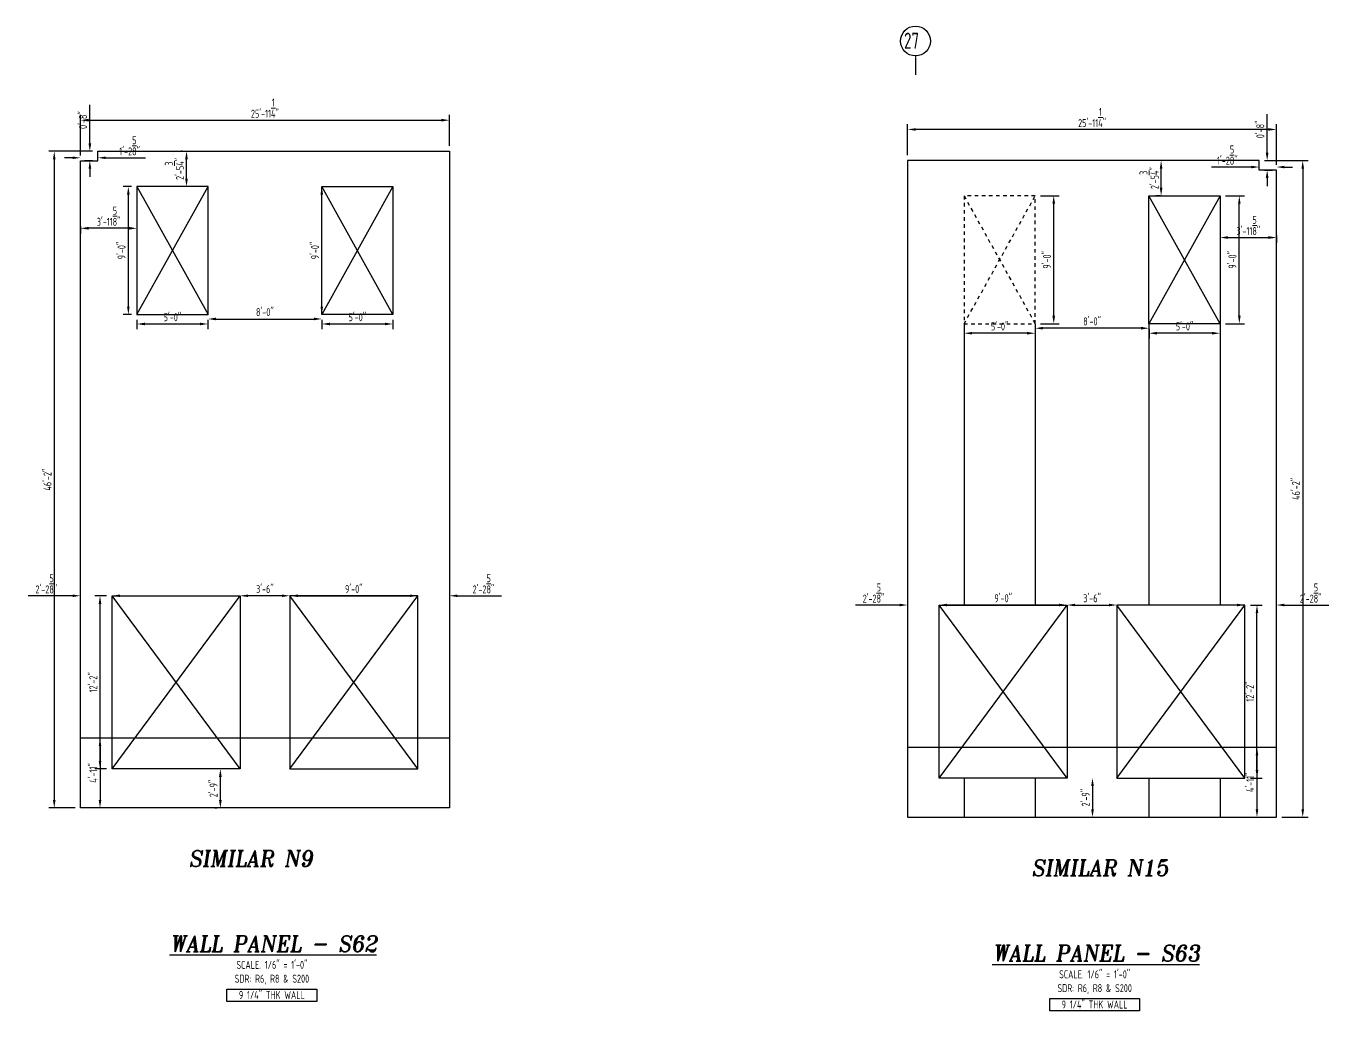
# Model space of a CAD drawing. Header units: inches. Extents: x -3675 to 38568, y -2433 to 4174.
# Drawn here: x 24411 to 25512, y 1148 to 1979 of the extents above; entities that cross this region are included whole.
import ezdxf
from ezdxf.enums import TextEntityAlignment as Align

# ---------------------------------------------------------------- set-up
doc = ezdxf.new("R2010")
doc.units = ezdxf.units.IN
doc.header["$MEASUREMENT"] = 0
doc.linetypes.add('HIDDEN', pattern=[6, 3, -3])
doc.linetypes.add('PHANTOM', pattern=[2.5, 1.25, -0.25, 0.25, -0.25, 0.25, -0.25])
doc.layers.get('0').update_dxf_attribs({"linetype": 'CONTINUOUS'})
doc.layers.get('Defpoints').update_dxf_attribs({"linetype": 'CONTINUOUS'})
for name, color, linetype in [('0-25', 7, 'CONTINUOUS'), ('0-35', 3, 'CONTINUOUS'), ('0-35TEXT', 3, 'CONTINUOUS'), ('0-50', 10, 'CONTINUOUS'), ('GRID', 8, 'PHANTOM'), ('Hatch', 253, 'CONTINUOUS'), ('hidden', 7, 'HIDDEN')]:
    doc.layers.add(name, color=color, linetype=linetype)
doc.layers.add('COVER', color=6, linetype='CONTINUOUS', lineweight=0, plot=False)
doc.styles.add('AR', font='ARCHQUIK.shx', dxfattribs={"width": 0.8})
doc.styles.add('ROMANT', font='romant')
doc.dimstyles.new('CADS_DIM_48', dxfattribs={"dimscale": 48, "dimtxt": 0.09375, "dimasz": 0.09375, "dimexe": 0.0625, "dimexo": 0.0625, "dimgap": 0.09375, "dimtad": 0, "dimtih": 1, "dimtoh": 1, "dimzin": 1, "dimdsep": 46, "dimlunit": 4, "dimtxsty": 'AR', "dimblk": 'CLOSED', "dimcen": 0.1875, "dimadec": 0, "dimazin": 0, "dimtfac": 1, "dimtofl": 0, "dimtmove": 0, "dimatfit": 1, "dimldrblk": 'DOTBLANK', "dimfxl": 1, "dimtzin": 0, "dimarcsym": 0})

# ---------------------------------------------------------------- blocks, each defined once
blk = doc.blocks.new('*D156')
at = {"layer": 'COVER', "color": 0, "lineweight": -2, "transparency": 16777216}
for p, q in [((24456.7, 1869.4), (24456.7, 1871.9)), ((24471.3, 1869.4), (24471.3, 1871.9)), ((24450, 1867.4), (24443.2, 1867.4)), ((24478.1, 1867.4), (24511.5, 1867.4))]:
    blk.add_line(p, q, dxfattribs=at)
at = {"layer": 'COVER', "color": 0, "transparency": 16777216}
for points in [[(24450, 1868.5), (24450, 1866.3), (24456.7, 1867.4)], [(24478.1, 1868.5), (24478.1, 1866.3), (24471.3, 1867.4)]]:
    blk.add_solid(points, dxfattribs=at)
at = {"layer": 'Defpoints', "color": 0, "transparency": 16777216}
for p in [(24456.7, 1864.9), (24471.3, 1867.4), (24471.3, 1864.9)]:
    blk.add_point(p, dxfattribs=at)
at = {"layer": 'COVER', "color": 0, "transparency": 16777216, "insert": (24498.2, 1877.5), "char_height": 6.75, "attachment_point": 5, "style": 'AR'}
blk.add_mtext('1\'-2{\\H1.000000x;\\S5/8;}"', dxfattribs=at)
blk = doc.blocks.new('_DotBlank')
at = {"layer": '0-35', "color": 0, "lineweight": -2}
blk.add_line((-0.5, 0), (-1, 0), dxfattribs=at)
blk.add_circle((0, 0), 0.5, dxfattribs=at)
blk = doc.blocks.new('*D157')
at = {"layer": 'COVER', "color": 0, "lineweight": -2, "transparency": 16777216}
for p, q in [((24464.6, 1879.6), (24464.6, 1912.1)), ((24466.8, 1872.9), (24460.1, 1872.9)), ((24466.8, 1864.9), (24460.1, 1864.9)), ((24464.6, 1858.1), (24464.6, 1851.4))]:
    blk.add_line(p, q, dxfattribs=at)
at = {"layer": 'COVER', "color": 0, "transparency": 16777216}
for points in [[(24463.5, 1879.6), (24465.8, 1879.6), (24464.6, 1872.9)], [(24463.5, 1858.1), (24465.8, 1858.1), (24464.6, 1864.9)]]:
    blk.add_solid(points, dxfattribs=at)
at = {"layer": 'Defpoints', "color": 0, "transparency": 16777216}
for p in [(24464.6, 1872.9), (24471.3, 1872.9), (24471.3, 1864.9)]:
    blk.add_point(p, dxfattribs=at)
at = {"layer": 'COVER', "color": 0, "transparency": 16777216, "insert": (24458.9, 1899.2), "char_height": 6.75, "attachment_point": 5, "rotation": 90, "style": 'AR'}
blk.add_mtext('0\'-8"', dxfattribs=at)
blk = doc.blocks.new('*D158')
at = {"layer": 'COVER', "color": 0, "lineweight": -2, "transparency": 16777216}
for p, q in [((24456.7, 1869.4), (24456.7, 1903.6)), ((24463.5, 1899.1), (24761.2, 1899.1)), ((24768, 1877.4), (24768, 1903.6))]:
    blk.add_line(p, q, dxfattribs=at)
at = {"layer": 'COVER', "color": 0, "transparency": 16777216}
for points in [[(24463.5, 1900.3), (24463.5, 1898), (24456.7, 1899.1)], [(24761.2, 1900.3), (24761.2, 1898), (24768, 1899.1)]]:
    blk.add_solid(points, dxfattribs=at)
at = {"layer": 'Defpoints', "color": 0, "transparency": 16777216}
for p in [(24768, 1899.1), (24768, 1872.9), (24456.7, 1864.9)]:
    blk.add_point(p, dxfattribs=at)
at = {"layer": 'COVER', "color": 0, "transparency": 16777216, "insert": (24612.3, 1909.3), "char_height": 6.75, "attachment_point": 5, "style": 'AR'}
blk.add_mtext('25\'-11{\\H1.000000x;\\S1/4;}"', dxfattribs=at)
blk = doc.blocks.new('*D159')
at = {"layer": 'COVER', "color": 0, "lineweight": -2, "transparency": 16777216}
for p, q in [((24466.8, 1872.9), (24430.1, 1872.9)), ((24434.6, 1866.1), (24434.6, 1325.6)), ((24452.2, 1318.9), (24430.1, 1318.9))]:
    blk.add_line(p, q, dxfattribs=at)
at = {"layer": 'COVER', "color": 0, "transparency": 16777216}
for points in [[(24433.5, 1866.1), (24435.7, 1866.1), (24434.6, 1872.9)], [(24433.5, 1325.6), (24435.7, 1325.6), (24434.6, 1318.9)]]:
    blk.add_solid(points, dxfattribs=at)
at = {"layer": 'Defpoints', "color": 0, "transparency": 16777216}
for p in [(24471.3, 1872.9), (24434.6, 1318.9), (24456.7, 1318.9)]:
    blk.add_point(p, dxfattribs=at)
at = {"layer": 'COVER', "color": 0, "transparency": 16777216, "insert": (24428.9, 1595.9), "char_height": 6.75, "attachment_point": 5, "rotation": 90, "style": 'AR'}
blk.add_mtext('46\'-2"', dxfattribs=at)
blk = doc.blocks.new('*D160')
at = {"layer": 'COVER', "color": 0, "lineweight": -2, "transparency": 16777216}
for p, q in [((24456.7, 1809.6), (24456.7, 1803.4)), ((24497.6, 1807.9), (24463.5, 1807.9)), ((24504.3, 1809.6), (24504.3, 1803.4))]:
    blk.add_line(p, q, dxfattribs=at)
at = {"layer": 'COVER', "color": 0, "transparency": 16777216}
for points in [[(24463.5, 1809.1), (24463.5, 1806.8), (24456.7, 1807.9)], [(24497.6, 1809.1), (24497.6, 1806.8), (24504.3, 1807.9)]]:
    blk.add_solid(points, dxfattribs=at)
at = {"layer": 'Defpoints', "color": 0, "transparency": 16777216}
for p in [(24456.7, 1814.1), (24456.7, 1807.9), (24504.3, 1814.1)]:
    blk.add_point(p, dxfattribs=at)
at = {"layer": 'COVER', "color": 0, "transparency": 16777216, "insert": (24480.5, 1818.1), "char_height": 6.75, "attachment_point": 5, "style": 'AR'}
blk.add_mtext('3\'-11{\\H1.000000x;\\S5/8;}"', dxfattribs=at)
blk = doc.blocks.new('*D161')
at = {"layer": 'COVER', "color": 0, "lineweight": -2, "transparency": 16777216}
blk.add_line((24626.6, 1497.9), (24598.1, 1497.9), dxfattribs=at)
at = {"layer": 'COVER', "color": 0, "transparency": 16777216}
for points in [[(24598.1, 1499), (24598.1, 1496.8), (24591.3, 1497.9)], [(24626.6, 1499), (24626.6, 1496.8), (24633.3, 1497.9)]]:
    blk.add_solid(points, dxfattribs=at)
at = {"layer": 'Defpoints', "color": 0, "transparency": 16777216}
for p in [(24591.3, 1497.9), (24591.3, 1497.9), (24633.3, 1497.9)]:
    blk.add_point(p, dxfattribs=at)
at = {"layer": 'COVER', "color": 0, "transparency": 16777216, "insert": (24612.3, 1503.6), "char_height": 6.75, "attachment_point": 5, "style": 'AR'}
blk.add_mtext('3\'-6"', dxfattribs=at)
blk = doc.blocks.new('*D162')
at = {"layer": 'COVER', "color": 0, "lineweight": -2, "transparency": 16777216}
blk.add_line((24640.1, 1497.9), (24734.6, 1497.9), dxfattribs=at)
at = {"layer": 'COVER', "color": 0, "transparency": 16777216}
for points in [[(24640.1, 1499), (24640.1, 1496.8), (24633.3, 1497.9)], [(24734.6, 1499), (24734.6, 1496.8), (24741.3, 1497.9)]]:
    blk.add_solid(points, dxfattribs=at)
at = {"layer": 'Defpoints', "color": 0, "transparency": 16777216}
for p in [(24633.3, 1497.9), (24741.3, 1497.9), (24741.3, 1497.9)]:
    blk.add_point(p, dxfattribs=at)
at = {"layer": 'COVER', "color": 0, "transparency": 16777216, "insert": (24687.3, 1503.6), "char_height": 6.75, "attachment_point": 5, "style": 'AR'}
blk.add_mtext('9\'-0"', dxfattribs=at)
blk = doc.blocks.new('*D163')
at = {"layer": 'COVER', "color": 0, "lineweight": -2, "transparency": 16777216}
for p, q in [((24734.6, 1497.9), (24727.8, 1497.9)), ((24774.7, 1497.9), (24812, 1497.9))]:
    blk.add_line(p, q, dxfattribs=at)
at = {"layer": 'COVER', "color": 0, "transparency": 16777216}
for points in [[(24734.6, 1499), (24734.6, 1496.8), (24741.3, 1497.9)], [(24774.7, 1499), (24774.7, 1496.8), (24768, 1497.9)]]:
    blk.add_solid(points, dxfattribs=at)
at = {"layer": 'Defpoints', "color": 0, "transparency": 16777216}
for p in [(24741.3, 1497.9), (24768, 1497.9), (24768, 1497.9)]:
    blk.add_point(p, dxfattribs=at)
at = {"layer": 'COVER', "color": 0, "transparency": 16777216, "insert": (24796.7, 1508), "char_height": 6.75, "attachment_point": 5, "style": 'AR'}
blk.add_mtext('2\'-2{\\H1.000000x;\\S5/8;}"', dxfattribs=at)
blk = doc.blocks.new('*D164')
at = {"layer": 'COVER', "color": 0, "lineweight": -2, "transparency": 16777216}
for p, q in [((24450, 1497.9), (24412.6, 1497.9)), ((24490.1, 1497.9), (24496.8, 1497.9))]:
    blk.add_line(p, q, dxfattribs=at)
at = {"layer": 'COVER', "color": 0, "transparency": 16777216}
for points in [[(24450, 1499), (24450, 1496.8), (24456.7, 1497.9)], [(24490.1, 1499), (24490.1, 1496.8), (24483.3, 1497.9)]]:
    blk.add_solid(points, dxfattribs=at)
at = {"layer": 'Defpoints', "color": 0, "transparency": 16777216}
for p in [(24456.7, 1497.9), (24456.7, 1497.9), (24483.3, 1497.9)]:
    blk.add_point(p, dxfattribs=at)
at = {"layer": 'COVER', "color": 0, "transparency": 16777216, "insert": (24427.9, 1508), "char_height": 6.75, "attachment_point": 5, "style": 'AR'}
blk.add_mtext('2\'-2{\\H1.000000x;\\S5/8;}"', dxfattribs=at)
blk = doc.blocks.new('*D165')
at = {"layer": 'COVER', "color": 0, "lineweight": -2, "transparency": 16777216}
for p, q in [((24478.8, 1497.9), (24468.7, 1497.9)), ((24473.2, 1358.6), (24473.2, 1491.1)), ((24478.8, 1351.9), (24468.7, 1351.9))]:
    blk.add_line(p, q, dxfattribs=at)
at = {"layer": 'COVER', "color": 0, "transparency": 16777216}
for points in [[(24472.1, 1491.1), (24474.3, 1491.1), (24473.2, 1497.9)], [(24472.1, 1358.6), (24474.3, 1358.6), (24473.2, 1351.9)]]:
    blk.add_solid(points, dxfattribs=at)
at = {"layer": 'Defpoints', "color": 0, "transparency": 16777216}
for p in [(24473.2, 1497.9), (24483.3, 1497.9), (24483.3, 1351.9)]:
    blk.add_point(p, dxfattribs=at)
at = {"layer": 'COVER', "color": 0, "transparency": 16777216, "insert": (24467.5, 1424.9), "char_height": 6.75, "attachment_point": 5, "rotation": 90, "style": 'AR'}
blk.add_mtext('12\'-2"', dxfattribs=at)
blk = doc.blocks.new('*D166')
at = {"layer": 'COVER', "color": 0, "lineweight": -2, "transparency": 16777216}
for p, q in [((24469.3, 1377.9), (24468.7, 1377.9)), ((24473.2, 1371.1), (24473.2, 1325.6)), ((24469.3, 1318.9), (24468.7, 1318.9))]:
    blk.add_line(p, q, dxfattribs=at)
at = {"layer": 'COVER', "color": 0, "transparency": 16777216}
for points in [[(24472.1, 1371.1), (24474.3, 1371.1), (24473.2, 1377.9)], [(24472.1, 1325.6), (24474.3, 1325.6), (24473.2, 1318.9)]]:
    blk.add_solid(points, dxfattribs=at)
at = {"layer": 'Defpoints', "color": 0, "transparency": 16777216}
for p in [(24473.8, 1377.9), (24473.2, 1318.9), (24473.8, 1318.9)]:
    blk.add_point(p, dxfattribs=at)
at = {"layer": 'COVER', "color": 0, "transparency": 16777216, "insert": (24467.5, 1348.4), "char_height": 6.75, "attachment_point": 5, "rotation": 90, "style": 'AR'}
blk.add_mtext('4\'-11"', dxfattribs=at)
blk = doc.blocks.new('*D167')
at = {"layer": 'COVER', "color": 0, "lineweight": -2, "transparency": 16777216}
for p, q in [((24499.8, 1843.1), (24492.6, 1843.1)), ((24497.1, 1741.9), (24497.1, 1836.4)), ((24499.8, 1735.2), (24492.6, 1735.2))]:
    blk.add_line(p, q, dxfattribs=at)
at = {"layer": 'COVER', "color": 0, "transparency": 16777216}
for points in [[(24496, 1836.4), (24498.2, 1836.4), (24497.1, 1843.1)], [(24496, 1741.9), (24498.2, 1741.9), (24497.1, 1735.2)]]:
    blk.add_solid(points, dxfattribs=at)
at = {"layer": 'Defpoints', "color": 0, "transparency": 16777216}
for p in [(24497.1, 1843.1), (24504.3, 1843.1), (24504.3, 1735.2)]:
    blk.add_point(p, dxfattribs=at)
at = {"layer": 'COVER', "color": 0, "transparency": 16777216, "insert": (24491.4, 1789.2), "char_height": 6.75, "attachment_point": 5, "rotation": 90, "style": 'AR'}
blk.add_mtext('9\'-0"', dxfattribs=at)
blk = doc.blocks.new('*D168')
at = {"layer": 'COVER', "color": 0, "lineweight": -2, "transparency": 16777216}
for p, q in [((24504.3, 1730.7), (24504.3, 1722.7)), ((24564.3, 1730.7), (24564.3, 1722.7)), ((24511.1, 1727.2), (24557.6, 1727.2))]:
    blk.add_line(p, q, dxfattribs=at)
at = {"layer": 'COVER', "color": 0, "transparency": 16777216}
for points in [[(24511.1, 1728.3), (24511.1, 1726.1), (24504.3, 1727.2)], [(24557.6, 1728.3), (24557.6, 1726.1), (24564.3, 1727.2)]]:
    blk.add_solid(points, dxfattribs=at)
at = {"layer": 'Defpoints', "color": 0, "transparency": 16777216}
for p in [(24504.3, 1735.2), (24564.3, 1735.2), (24564.3, 1727.2)]:
    blk.add_point(p, dxfattribs=at)
at = {"layer": 'COVER', "color": 0, "transparency": 16777216, "insert": (24534.3, 1732.9), "char_height": 6.75, "attachment_point": 5, "style": 'AR'}
blk.add_mtext('5\'-0"', dxfattribs=at)
blk = doc.blocks.new('*D169')
at = {"layer": 'COVER', "color": 0, "lineweight": -2, "transparency": 16777216}
for p, q in [((24564.3, 1730.7), (24564.3, 1726.9)), ((24571.1, 1731.4), (24653.6, 1731.4)), ((24660.3, 1730.7), (24660.3, 1726.9))]:
    blk.add_line(p, q, dxfattribs=at)
at = {"layer": 'COVER', "color": 0, "transparency": 16777216}
for points in [[(24571.1, 1732.6), (24571.1, 1730.3), (24564.3, 1731.4)], [(24653.6, 1732.6), (24653.6, 1730.3), (24660.3, 1731.4)]]:
    blk.add_solid(points, dxfattribs=at)
at = {"layer": 'Defpoints', "color": 0, "transparency": 16777216}
for p in [(24564.3, 1735.2), (24660.3, 1735.2), (24660.3, 1731.4)]:
    blk.add_point(p, dxfattribs=at)
at = {"layer": 'COVER', "color": 0, "transparency": 16777216, "insert": (24612.3, 1737.2), "char_height": 6.75, "attachment_point": 5, "style": 'AR'}
blk.add_mtext('8\'-0"', dxfattribs=at)
blk = doc.blocks.new('*D170')
at = {"layer": 'COVER', "color": 0, "lineweight": -2, "transparency": 16777216}
blk.add_line((24660.3, 1741.9), (24660.3, 1836.4), dxfattribs=at)
at = {"layer": 'COVER', "color": 0, "transparency": 16777216}
for points in [[(24659.2, 1836.4), (24661.4, 1836.4), (24660.3, 1843.1)], [(24659.2, 1741.9), (24661.4, 1741.9), (24660.3, 1735.2)]]:
    blk.add_solid(points, dxfattribs=at)
at = {"layer": 'Defpoints', "color": 0, "transparency": 16777216}
for p in [(24660.3, 1843.1), (24660.3, 1843.1), (24660.3, 1735.2)]:
    blk.add_point(p, dxfattribs=at)
at = {"layer": 'COVER', "color": 0, "transparency": 16777216, "insert": (24654.6, 1789.2), "char_height": 6.75, "attachment_point": 5, "rotation": 90, "style": 'AR'}
blk.add_mtext('9\'-0"', dxfattribs=at)
blk = doc.blocks.new('*D171')
at = {"layer": 'COVER', "color": 0, "lineweight": -2, "transparency": 16777216}
for p, q in [((24660.3, 1730.7), (24660.3, 1722.7)), ((24720.3, 1730.7), (24720.3, 1722.7)), ((24667.1, 1727.2), (24713.6, 1727.2))]:
    blk.add_line(p, q, dxfattribs=at)
at = {"layer": 'COVER', "color": 0, "transparency": 16777216}
for points in [[(24667.1, 1728.3), (24667.1, 1726.1), (24660.3, 1727.2)], [(24713.6, 1728.3), (24713.6, 1726.1), (24720.3, 1727.2)]]:
    blk.add_solid(points, dxfattribs=at)
at = {"layer": 'Defpoints', "color": 0, "transparency": 16777216}
for p in [(24660.3, 1735.2), (24720.3, 1735.2), (24720.3, 1727.2)]:
    blk.add_point(p, dxfattribs=at)
at = {"layer": 'COVER', "color": 0, "transparency": 16777216, "insert": (24690.3, 1732.9), "char_height": 6.75, "attachment_point": 5, "style": 'AR'}
blk.add_mtext('5\'-0"', dxfattribs=at)
blk = doc.blocks.new('*D172')
at = {"layer": 'COVER', "color": 0, "lineweight": -2, "transparency": 16777216}
for p, q in [((24571.7, 1351.8), (24570.2, 1351.8)), ((24574.7, 1345.1), (24574.7, 1325.6)), ((24571.7, 1318.8), (24570.2, 1318.8))]:
    blk.add_line(p, q, dxfattribs=at)
at = {"layer": 'COVER', "color": 0, "transparency": 16777216}
for points in [[(24573.6, 1345.1), (24575.9, 1345.1), (24574.7, 1351.8)], [(24573.6, 1325.6), (24575.9, 1325.6), (24574.7, 1318.8)]]:
    blk.add_solid(points, dxfattribs=at)
at = {"layer": 'Defpoints', "color": 0, "transparency": 16777216}
for p in [(24576.2, 1351.8), (24574.7, 1318.8), (24576.2, 1318.8)]:
    blk.add_point(p, dxfattribs=at)
at = {"layer": 'COVER', "color": 0, "transparency": 16777216, "insert": (24569, 1335.3), "char_height": 6.75, "attachment_point": 5, "rotation": 90, "style": 'AR'}
blk.add_mtext('2\'-9"', dxfattribs=at)
blk = doc.blocks.new('*D173')
at = {"layer": 'COVER', "color": 0, "lineweight": -2, "transparency": 16777216}
for p, q in [((24542.5, 1872.9), (24541.7, 1872.9)), ((24546.2, 1849.9), (24546.2, 1866.1)), ((24542.5, 1843.1), (24541.7, 1843.1))]:
    blk.add_line(p, q, dxfattribs=at)
at = {"layer": 'COVER', "color": 0, "transparency": 16777216}
for points in [[(24545, 1866.1), (24547.3, 1866.1), (24546.2, 1872.9)], [(24545, 1849.9), (24547.3, 1849.9), (24546.2, 1843.1)]]:
    blk.add_solid(points, dxfattribs=at)
at = {"layer": 'Defpoints', "color": 0, "transparency": 16777216}
for p in [(24546.2, 1872.9), (24547, 1872.9), (24547, 1843.1)]:
    blk.add_point(p, dxfattribs=at)
at = {"layer": 'COVER', "color": 0, "transparency": 16777216, "insert": (24536, 1858), "char_height": 6.75, "attachment_point": 5, "rotation": 90, "style": 'AR'}
blk.add_mtext('2\'-5{\\H1.000000x;\\S3/4;}"', dxfattribs=at)
blk = doc.blocks.new('*D174')
at = {"layer": 'COVER', "color": 0, "lineweight": -2, "transparency": 16777216}
for p, q in [((25451.2, 1861.6), (25451.2, 1864.1)), ((25465.8, 1861.6), (25465.8, 1864.1)), ((25444.4, 1859.6), (25411, 1859.6)), ((25472.5, 1859.6), (25479.3, 1859.6))]:
    blk.add_line(p, q, dxfattribs=at)
at = {"layer": 'COVER', "color": 0, "transparency": 16777216}
for points in [[(25444.4, 1860.7), (25444.4, 1858.5), (25451.2, 1859.6)], [(25472.5, 1860.7), (25472.5, 1858.5), (25465.8, 1859.6)]]:
    blk.add_solid(points, dxfattribs=at)
at = {"layer": 'Defpoints', "color": 0, "transparency": 16777216}
for p in [(25451.2, 1859.6), (25451.2, 1857.1), (25465.8, 1857.1)]:
    blk.add_point(p, dxfattribs=at)
at = {"layer": 'COVER', "color": 0, "transparency": 16777216, "insert": (25424.3, 1869.7), "char_height": 6.75, "attachment_point": 5, "style": 'AR'}
blk.add_mtext('1\'-2{\\H1.000000x;\\S5/8;}"', dxfattribs=at)
blk = doc.blocks.new('*D175')
at = {"layer": 'COVER', "color": 0, "lineweight": -2, "transparency": 16777216}
for p, q in [((25457.9, 1871.8), (25457.9, 1904.3)), ((25455.7, 1865.1), (25462.4, 1865.1)), ((25455.7, 1857.1), (25462.4, 1857.1)), ((25457.9, 1850.3), (25457.9, 1843.6))]:
    blk.add_line(p, q, dxfattribs=at)
at = {"layer": 'COVER', "color": 0, "transparency": 16777216}
for points in [[(25456.7, 1871.8), (25459, 1871.8), (25457.9, 1865.1)], [(25456.7, 1850.3), (25459, 1850.3), (25457.9, 1857.1)]]:
    blk.add_solid(points, dxfattribs=at)
at = {"layer": 'Defpoints', "color": 0, "transparency": 16777216}
for p in [(25451.2, 1865.1), (25457.9, 1865.1), (25451.2, 1857.1)]:
    blk.add_point(p, dxfattribs=at)
at = {"layer": 'COVER', "color": 0, "transparency": 16777216, "insert": (25452.1, 1891.4), "char_height": 6.75, "attachment_point": 5, "rotation": 90, "style": 'AR'}
blk.add_mtext('0\'-8"', dxfattribs=at)
blk = doc.blocks.new('*D176')
at = {"layer": 'COVER', "color": 0, "lineweight": -2, "transparency": 16777216}
for p, q in [((25154.5, 1869.6), (25154.5, 1895.8)), ((25465.8, 1861.6), (25465.8, 1895.8)), ((25459, 1891.3), (25161.3, 1891.3))]:
    blk.add_line(p, q, dxfattribs=at)
at = {"layer": 'COVER', "color": 0, "transparency": 16777216}
for points in [[(25161.3, 1892.4), (25161.3, 1890.2), (25154.5, 1891.3)], [(25459, 1892.4), (25459, 1890.2), (25465.8, 1891.3)]]:
    blk.add_solid(points, dxfattribs=at)
at = {"layer": 'Defpoints', "color": 0, "transparency": 16777216}
for p in [(25154.5, 1891.3), (25154.5, 1865.1), (25465.8, 1857.1)]:
    blk.add_point(p, dxfattribs=at)
at = {"layer": 'COVER', "color": 0, "transparency": 16777216, "insert": (25310.2, 1901.4), "char_height": 6.75, "attachment_point": 5, "style": 'AR'}
blk.add_mtext('25\'-11{\\H1.000000x;\\S1/4;}"', dxfattribs=at)
blk = doc.blocks.new('*D177')
at = {"layer": 'COVER', "color": 0, "lineweight": -2, "transparency": 16777216}
for p, q in [((25455.7, 1865.1), (25492.4, 1865.1)), ((25487.9, 1858.3), (25487.9, 1317.8)), ((25470.3, 1311.1), (25492.4, 1311.1))]:
    blk.add_line(p, q, dxfattribs=at)
at = {"layer": 'COVER', "color": 0, "transparency": 16777216}
for points in [[(25486.8, 1858.3), (25489, 1858.3), (25487.9, 1865.1)], [(25486.8, 1317.8), (25489, 1317.8), (25487.9, 1311.1)]]:
    blk.add_solid(points, dxfattribs=at)
at = {"layer": 'Defpoints', "color": 0, "transparency": 16777216}
for p in [(25451.2, 1865.1), (25465.8, 1311.1), (25487.9, 1311.1)]:
    blk.add_point(p, dxfattribs=at)
at = {"layer": 'COVER', "color": 0, "transparency": 16777216, "insert": (25482.2, 1588.1), "char_height": 6.75, "attachment_point": 5, "rotation": 90, "style": 'AR'}
blk.add_mtext('46\'-2"', dxfattribs=at)
blk = doc.blocks.new('*D178')
at = {"layer": 'COVER', "color": 0, "lineweight": -2, "transparency": 16777216}
for p, q in [((25418.2, 1801.8), (25418.2, 1795.6)), ((25424.9, 1800.1), (25459, 1800.1)), ((25465.8, 1801.8), (25465.8, 1795.6))]:
    blk.add_line(p, q, dxfattribs=at)
at = {"layer": 'COVER', "color": 0, "transparency": 16777216}
for points in [[(25424.9, 1801.3), (25424.9, 1799), (25418.2, 1800.1)], [(25459, 1801.3), (25459, 1799), (25465.8, 1800.1)]]:
    blk.add_solid(points, dxfattribs=at)
at = {"layer": 'Defpoints', "color": 0, "transparency": 16777216}
for p in [(25418.2, 1806.3), (25465.8, 1806.3), (25465.8, 1800.1)]:
    blk.add_point(p, dxfattribs=at)
at = {"layer": 'COVER', "color": 0, "transparency": 16777216, "insert": (25442, 1810.3), "char_height": 6.75, "attachment_point": 5, "style": 'AR'}
blk.add_mtext('3\'-11{\\H1.000000x;\\S5/8;}"', dxfattribs=at)
blk = doc.blocks.new('*D179')
at = {"layer": 'COVER', "color": 0, "lineweight": -2, "transparency": 16777216}
blk.add_line((25295.9, 1490.1), (25324.4, 1490.1), dxfattribs=at)
at = {"layer": 'COVER', "color": 0, "transparency": 16777216}
for points in [[(25295.9, 1491.2), (25295.9, 1489), (25289.2, 1490.1)], [(25324.4, 1491.2), (25324.4, 1489), (25331.2, 1490.1)]]:
    blk.add_solid(points, dxfattribs=at)
at = {"layer": 'Defpoints', "color": 0, "transparency": 16777216}
for p in [(25289.2, 1490.1), (25331.2, 1490.1), (25331.2, 1490.1)]:
    blk.add_point(p, dxfattribs=at)
at = {"layer": 'COVER', "color": 0, "transparency": 16777216, "insert": (25310.2, 1495.8), "char_height": 6.75, "attachment_point": 5, "style": 'AR'}
blk.add_mtext('3\'-6"', dxfattribs=at)
blk = doc.blocks.new('*D180')
at = {"layer": 'COVER', "color": 0, "lineweight": -2, "transparency": 16777216}
blk.add_line((25282.4, 1490.1), (25187.9, 1490.1), dxfattribs=at)
at = {"layer": 'COVER', "color": 0, "transparency": 16777216}
for points in [[(25187.9, 1491.2), (25187.9, 1489), (25181.2, 1490.1)], [(25282.4, 1491.2), (25282.4, 1489), (25289.2, 1490.1)]]:
    blk.add_solid(points, dxfattribs=at)
at = {"layer": 'Defpoints', "color": 0, "transparency": 16777216}
for p in [(25181.2, 1490.1), (25181.2, 1490.1), (25289.2, 1490.1)]:
    blk.add_point(p, dxfattribs=at)
at = {"layer": 'COVER', "color": 0, "transparency": 16777216, "insert": (25235.2, 1495.8), "char_height": 6.75, "attachment_point": 5, "style": 'AR'}
blk.add_mtext('9\'-0"', dxfattribs=at)
blk = doc.blocks.new('*D181')
at = {"layer": 'COVER', "color": 0, "lineweight": -2, "transparency": 16777216}
for p, q in [((25147.8, 1490.1), (25110.5, 1490.1)), ((25187.9, 1490.1), (25194.7, 1490.1))]:
    blk.add_line(p, q, dxfattribs=at)
at = {"layer": 'COVER', "color": 0, "transparency": 16777216}
for points in [[(25147.8, 1491.2), (25147.8, 1489), (25154.5, 1490.1)], [(25187.9, 1491.2), (25187.9, 1489), (25181.2, 1490.1)]]:
    blk.add_solid(points, dxfattribs=at)
at = {"layer": 'Defpoints', "color": 0, "transparency": 16777216}
for p in [(25154.5, 1490.1), (25154.5, 1490.1), (25181.2, 1490.1)]:
    blk.add_point(p, dxfattribs=at)
at = {"layer": 'COVER', "color": 0, "transparency": 16777216, "insert": (25125.8, 1500.2), "char_height": 6.75, "attachment_point": 5, "style": 'AR'}
blk.add_mtext('2\'-2{\\H1.000000x;\\S5/8;}"', dxfattribs=at)
blk = doc.blocks.new('*D182')
at = {"layer": 'COVER', "color": 0, "lineweight": -2, "transparency": 16777216}
for p, q in [((25432.4, 1490.1), (25425.7, 1490.1)), ((25472.5, 1490.1), (25509.9, 1490.1))]:
    blk.add_line(p, q, dxfattribs=at)
at = {"layer": 'COVER', "color": 0, "transparency": 16777216}
for points in [[(25432.4, 1491.2), (25432.4, 1489), (25439.2, 1490.1)], [(25472.5, 1491.2), (25472.5, 1489), (25465.8, 1490.1)]]:
    blk.add_solid(points, dxfattribs=at)
at = {"layer": 'Defpoints', "color": 0, "transparency": 16777216}
for p in [(25439.2, 1490.1), (25465.8, 1490.1), (25465.8, 1490.1)]:
    blk.add_point(p, dxfattribs=at)
at = {"layer": 'COVER', "color": 0, "transparency": 16777216, "insert": (25494.6, 1500.2), "char_height": 6.75, "attachment_point": 5, "style": 'AR'}
blk.add_mtext('2\'-2{\\H1.000000x;\\S5/8;}"', dxfattribs=at)
blk = doc.blocks.new('*D183')
at = {"layer": 'COVER', "color": 0, "lineweight": -2, "transparency": 16777216}
for p, q in [((25443.7, 1490.1), (25453.8, 1490.1)), ((25449.3, 1350.8), (25449.3, 1483.3)), ((25443.7, 1344.1), (25453.8, 1344.1))]:
    blk.add_line(p, q, dxfattribs=at)
at = {"layer": 'COVER', "color": 0, "transparency": 16777216}
for points in [[(25448.2, 1483.3), (25450.4, 1483.3), (25449.3, 1490.1)], [(25448.2, 1350.8), (25450.4, 1350.8), (25449.3, 1344.1)]]:
    blk.add_solid(points, dxfattribs=at)
at = {"layer": 'Defpoints', "color": 0, "transparency": 16777216}
for p in [(25439.2, 1490.1), (25449.3, 1490.1), (25439.2, 1344.1)]:
    blk.add_point(p, dxfattribs=at)
at = {"layer": 'COVER', "color": 0, "transparency": 16777216, "insert": (25443.5, 1417.1), "char_height": 6.75, "attachment_point": 5, "rotation": 90, "style": 'AR'}
blk.add_mtext('12\'-2"', dxfattribs=at)
blk = doc.blocks.new('*D184')
at = {"layer": 'COVER', "color": 0, "lineweight": -2, "transparency": 16777216}
for p, q in [((25453.2, 1370.1), (25453.8, 1370.1)), ((25449.3, 1363.3), (25449.3, 1317.8)), ((25453.2, 1311.1), (25453.8, 1311.1))]:
    blk.add_line(p, q, dxfattribs=at)
at = {"layer": 'COVER', "color": 0, "transparency": 16777216}
for points in [[(25448.2, 1363.3), (25450.4, 1363.3), (25449.3, 1370.1)], [(25448.2, 1317.8), (25450.4, 1317.8), (25449.3, 1311.1)]]:
    blk.add_solid(points, dxfattribs=at)
at = {"layer": 'Defpoints', "color": 0, "transparency": 16777216}
for p in [(25448.7, 1370.1), (25448.7, 1311.1), (25449.3, 1311.1)]:
    blk.add_point(p, dxfattribs=at)
at = {"layer": 'COVER', "color": 0, "transparency": 16777216, "insert": (25443.5, 1340.6), "char_height": 6.75, "attachment_point": 5, "rotation": 90, "style": 'AR'}
blk.add_mtext('4\'-11"', dxfattribs=at)
blk = doc.blocks.new('*D185')
at = {"layer": 'COVER', "color": 0, "lineweight": -2, "transparency": 16777216}
for p, q in [((25422.7, 1835.3), (25438.9, 1835.3)), ((25434.4, 1734.1), (25434.4, 1828.6)), ((25422.7, 1727.4), (25438.9, 1727.4))]:
    blk.add_line(p, q, dxfattribs=at)
at = {"layer": 'COVER', "color": 0, "transparency": 16777216}
for points in [[(25433.3, 1828.6), (25435.5, 1828.6), (25434.4, 1835.3)], [(25433.3, 1734.1), (25435.5, 1734.1), (25434.4, 1727.4)]]:
    blk.add_solid(points, dxfattribs=at)
at = {"layer": 'Defpoints', "color": 0, "transparency": 16777216}
for p in [(25418.2, 1835.3), (25434.4, 1835.3), (25418.2, 1727.4)]:
    blk.add_point(p, dxfattribs=at)
at = {"layer": 'COVER', "color": 0, "transparency": 16777216, "insert": (25428.6, 1781.3), "char_height": 6.75, "attachment_point": 5, "rotation": 90, "style": 'AR'}
blk.add_mtext('9\'-0"', dxfattribs=at)
blk = doc.blocks.new('*D186')
at = {"layer": 'COVER', "color": 0, "lineweight": -2, "transparency": 16777216}
for p, q in [((25358.2, 1722.9), (25358.2, 1714.9)), ((25411.4, 1719.4), (25364.9, 1719.4)), ((25418.2, 1722.9), (25418.2, 1714.9))]:
    blk.add_line(p, q, dxfattribs=at)
at = {"layer": 'COVER', "color": 0, "transparency": 16777216}
for points in [[(25364.9, 1720.5), (25364.9, 1718.3), (25358.2, 1719.4)], [(25411.4, 1720.5), (25411.4, 1718.3), (25418.2, 1719.4)]]:
    blk.add_solid(points, dxfattribs=at)
at = {"layer": 'Defpoints', "color": 0, "transparency": 16777216}
for p in [(25358.2, 1727.4), (25358.2, 1719.4), (25418.2, 1727.4)]:
    blk.add_point(p, dxfattribs=at)
at = {"layer": 'COVER', "color": 0, "transparency": 16777216, "insert": (25388.2, 1725.1), "char_height": 6.75, "attachment_point": 5, "style": 'AR'}
blk.add_mtext('5\'-0"', dxfattribs=at)
blk = doc.blocks.new('*D187')
at = {"layer": 'COVER', "color": 0, "lineweight": -2, "transparency": 16777216}
for p, q in [((25262.2, 1722.9), (25262.2, 1719.1)), ((25351.4, 1723.6), (25268.9, 1723.6)), ((25358.2, 1722.9), (25358.2, 1719.1))]:
    blk.add_line(p, q, dxfattribs=at)
at = {"layer": 'COVER', "color": 0, "transparency": 16777216}
for points in [[(25268.9, 1724.8), (25268.9, 1722.5), (25262.2, 1723.6)], [(25351.4, 1724.8), (25351.4, 1722.5), (25358.2, 1723.6)]]:
    blk.add_solid(points, dxfattribs=at)
at = {"layer": 'Defpoints', "color": 0, "transparency": 16777216}
for p in [(25262.2, 1727.4), (25262.2, 1723.6), (25358.2, 1727.4)]:
    blk.add_point(p, dxfattribs=at)
at = {"layer": 'COVER', "color": 0, "transparency": 16777216, "insert": (25310.2, 1729.4), "char_height": 6.75, "attachment_point": 5, "style": 'AR'}
blk.add_mtext('8\'-0"', dxfattribs=at)
blk = doc.blocks.new('*D188')
at = {"layer": 'COVER', "color": 0, "lineweight": -2, "transparency": 16777216}
for p, q in [((25266.7, 1835.3), (25282.3, 1835.3)), ((25277.8, 1734.1), (25277.8, 1828.6)), ((25266.7, 1727.4), (25282.3, 1727.4))]:
    blk.add_line(p, q, dxfattribs=at)
at = {"layer": 'COVER', "color": 0, "transparency": 16777216}
for points in [[(25276.7, 1828.6), (25279, 1828.6), (25277.8, 1835.3)], [(25276.7, 1734.1), (25279, 1734.1), (25277.8, 1727.4)]]:
    blk.add_solid(points, dxfattribs=at)
at = {"layer": 'Defpoints', "color": 0, "transparency": 16777216}
for p in [(25262.2, 1835.3), (25277.8, 1835.3), (25262.2, 1727.4)]:
    blk.add_point(p, dxfattribs=at)
at = {"layer": 'COVER', "color": 0, "transparency": 16777216, "insert": (25272.1, 1781.3), "char_height": 6.75, "attachment_point": 5, "rotation": 90, "style": 'AR'}
blk.add_mtext('9\'-0"', dxfattribs=at)
blk = doc.blocks.new('*D189')
at = {"layer": 'COVER', "color": 0, "lineweight": -2, "transparency": 16777216}
for p, q in [((25202.2, 1722.9), (25202.2, 1714.9)), ((25255.4, 1719.4), (25208.9, 1719.4)), ((25262.2, 1722.9), (25262.2, 1714.9))]:
    blk.add_line(p, q, dxfattribs=at)
at = {"layer": 'COVER', "color": 0, "transparency": 16777216}
for points in [[(25208.9, 1720.5), (25208.9, 1718.3), (25202.2, 1719.4)], [(25255.4, 1720.5), (25255.4, 1718.3), (25262.2, 1719.4)]]:
    blk.add_solid(points, dxfattribs=at)
at = {"layer": 'Defpoints', "color": 0, "transparency": 16777216}
for p in [(25202.2, 1727.4), (25202.2, 1719.4), (25262.2, 1727.4)]:
    blk.add_point(p, dxfattribs=at)
at = {"layer": 'COVER', "color": 0, "transparency": 16777216, "insert": (25232.2, 1725.1), "char_height": 6.75, "attachment_point": 5, "style": 'AR'}
blk.add_mtext('5\'-0"', dxfattribs=at)
blk = doc.blocks.new('*D190')
at = {"layer": 'COVER', "color": 0, "lineweight": -2, "transparency": 16777216}
blk.add_line((25310.5, 1337.3), (25310.5, 1317.8), dxfattribs=at)
at = {"layer": 'COVER', "color": 0, "transparency": 16777216}
for points in [[(25309.4, 1337.3), (25311.7, 1337.3), (25310.5, 1344.1)], [(25309.4, 1317.8), (25311.7, 1317.8), (25310.5, 1311.1)]]:
    blk.add_solid(points, dxfattribs=at)
at = {"layer": 'Defpoints', "color": 0, "transparency": 16777216}
for p in [(25310.5, 1344.1), (25310.5, 1311.1), (25310.5, 1311.1)]:
    blk.add_point(p, dxfattribs=at)
at = {"layer": 'COVER', "color": 0, "transparency": 16777216, "insert": (25304.8, 1327.6), "char_height": 6.75, "attachment_point": 5, "rotation": 90, "style": 'AR'}
blk.add_mtext('2\'-9"', dxfattribs=at)
blk = doc.blocks.new('*D191')
at = {"layer": 'COVER', "color": 0, "lineweight": -2, "transparency": 16777216}
for p, q in [((25368, 1865.1), (25363.9, 1865.1)), ((25368.4, 1842.1), (25368.4, 1858.3)), ((25368, 1835.3), (25363.9, 1835.3))]:
    blk.add_line(p, q, dxfattribs=at)
at = {"layer": 'COVER', "color": 0, "transparency": 16777216}
for points in [[(25367.3, 1858.3), (25369.5, 1858.3), (25368.4, 1865.1)], [(25367.3, 1842.1), (25369.5, 1842.1), (25368.4, 1835.3)]]:
    blk.add_solid(points, dxfattribs=at)
at = {"layer": 'Defpoints', "color": 0, "transparency": 16777216}
for p in [(25368.4, 1865.1), (25372.5, 1865.1), (25372.5, 1835.3)]:
    blk.add_point(p, dxfattribs=at)
at = {"layer": 'COVER', "color": 0, "transparency": 16777216, "insert": (25358.3, 1850.2), "char_height": 6.75, "attachment_point": 5, "rotation": 90, "style": 'AR'}
blk.add_mtext('2\'-5{\\H1.000000x;\\S3/4;}"', dxfattribs=at)

msp = doc.modelspace()

# ---------------------------------------------------------------- linework, layer by layer
at = {"layer": '0-25'}
for p, q in [((24504.33102, 1843.13096), (24564.33798, 1735.17113)), ((24504.33102, 1735.17113), (24564.33798, 1843.13096)), ((24720.33102, 1843.13096), (24660.32405, 1735.17113)), ((24720.33102, 1735.17113), (24660.32405, 1843.13096)), ((25418.16628, 1835.32815), (25358.15932, 1727.36833)), ((25418.16628, 1727.36833), (25358.15932, 1835.32815)), ((24483.33102, 1351.88096), (24591.33102, 1497.88142)), ((24591.33102, 1351.88096), (24483.33102, 1497.88142)), ((24741.33102, 1351.88096), (24633.33102, 1497.88142)), ((24633.33102, 1351.88096), (24741.33102, 1497.88142)), ((25181.16628, 1344.07815), (25289.16628, 1490.07861)), ((25289.16628, 1344.07815), (25181.16628, 1490.07861)), ((25439.16628, 1344.07815), (25331.16628, 1490.07861)), ((25331.16628, 1344.07815), (25439.16628, 1490.07861))]:
    msp.add_line(p, q, dxfattribs=at)
at = {"layer": '0-35'}
for points in [[(24471.33102, 1872.88096), (24767.95602, 1872.88096), (24767.95602, 1318.88096), (24456.70602, 1318.88096), (24456.70602, 1864.88096), (24471.33102, 1864.88096)], [(25451.16628, 1865.07815), (25154.54128, 1865.07815), (25154.54128, 1311.07815), (25465.79128, 1311.07815), (25465.79128, 1857.07815), (25451.16628, 1857.07815)], [(24504.33102, 1735.17113), (24564.33798, 1735.17113), (24564.33798, 1843.13096), (24504.33102, 1843.13096)], [(24720.33102, 1735.17113), (24660.32405, 1735.17113), (24660.32405, 1843.13096), (24720.33102, 1843.13096)], [(25418.16628, 1727.36833), (25358.15932, 1727.36833), (25358.15932, 1835.32815), (25418.16628, 1835.32815)], [(24483.33102, 1497.88142), (24591.33102, 1497.88142), (24591.33102, 1351.88096), (24483.33102, 1351.88096)], [(24741.33102, 1497.88142), (24633.33102, 1497.88142), (24633.33102, 1351.88096), (24741.33102, 1351.88096)], [(25181.16628, 1490.07861), (25289.16628, 1490.07861), (25289.16628, 1344.07815), (25181.16628, 1344.07815)], [(25439.16628, 1490.07861), (25331.16628, 1490.07861), (25331.16628, 1344.07815), (25439.16628, 1344.07815)]]:
    msp.add_lwpolyline(points, close=True, dxfattribs=at)
at = {"layer": '0-50'}
for points in [[(24580.31042, 1166.02214), (24656.19726, 1166.02214), (24656.19726, 1155.66578), (24580.31042, 1155.66578)], [(25274.43364, 1158.04312), (25350.32048, 1158.04312), (25350.32048, 1147.68676), (25274.43364, 1147.68676)]]:
    msp.add_lwpolyline(points, close=True, dxfattribs=at)
msp.add_circle((25161.16628, 1965.92373), 12.57968, dxfattribs=at)
at = {"layer": 'GRID', "lineweight": -3}
msp.add_lwpolyline([(25161.16628, 1953.34405), (25161.16628, 1937.43279)], dxfattribs=at)
at = {"layer": 'Hatch'}
for p, q in [((25202.16628, 1727.36833), (25202.16628, 1490.07861)), ((25262.17325, 1727.36833), (25262.17325, 1490.07861)), ((25358.15932, 1727.36833), (25358.15932, 1490.07861)), ((25418.16628, 1727.36833), (25418.16628, 1490.07861)), ((24767.95602, 1377.88096), (24456.70602, 1377.88096)), ((25154.54128, 1370.07815), (25465.79128, 1370.07815)), ((25202.16628, 1344.07815), (25202.16628, 1311.07815)), ((25262.17325, 1344.07815), (25262.17325, 1311.07815)), ((25358.15932, 1344.07815), (25358.15932, 1311.07815)), ((25418.16628, 1344.07815), (25418.16628, 1311.07815))]:
    msp.add_line(p, q, dxfattribs=at)
at = {"layer": 'hidden'}
for p, q in [((25202.16628, 1835.32815), (25262.17325, 1727.36833)), ((25202.16628, 1727.36833), (25262.17325, 1835.32815))]:
    msp.add_line(p, q, dxfattribs=at)
msp.add_lwpolyline([(25202.16628, 1727.36833), (25262.17325, 1727.36833), (25262.17325, 1835.32815), (25202.16628, 1835.32815)], close=True, dxfattribs=at)

# ---------------------------------------------------------------- texts
at = {"color": 7, "linetype": 'Continuous', "style": 'ROMANT', "oblique": 9, "width": 0.95}
for s, p in [('%%UWALL PANEL - S62', (24619.62572, 1197.59405)), ('%%UWALL PANEL - S63', (25313.74894, 1189.61503))]:
    msp.add_text(s, height=13.5, dxfattribs=at).set_placement(p, align=Align.CENTER)
at = {"layer": '0-35TEXT', "style": 'AR', "width": 0.8}
for s, p in [('SCALE. 1/6" = 1\'-0"', (24618.25384, 1183.14716)), ('SDR: R6, R8 & S200', (24618.25384, 1171.47896)), ('SCALE. 1/6" = 1\'-0"', (25312.37706, 1175.16814)), ('SDR: R6, R8 & S200', (25312.37706, 1163.49994)), ('9 1/4" THK WALL', (24618.17692, 1157.69094)), ('9 1/4" THK WALL', (25312.30014, 1149.71192))]:
    msp.add_text(s, height=6.7498312, dxfattribs=at).set_placement(p, align=Align.CENTER)
at = {"layer": '0-50', "style": 'AR', "width": 0.8}
msp.add_text('27', height=13.5, dxfattribs=at).set_placement((25151.49491, 1959.43727))
at = {"layer": 'COVER', "style": 'ROMANT', "oblique": 9, "width": 0.95}
for s, p in [('SIMILAR N9', (24600.347, 1269.38394)), ('SIMILAR N15', (25316.84108, 1261.58113))]:
    msp.add_text(s, height=13.5, dxfattribs=at).set_placement(p, align=Align.CENTER)

# ---------------------------------------------------------------- dimensions: what is measured, and where the dimension line sits
at = {"layer": 'COVER'}
for base, p1, p2, picture, middle in [((24767.95602, 1899.12577), (24456.70602, 1864.88096), (24767.95602, 1872.88096), '*D158', (24612.33102, 1909.25077)), ((24471.33102, 1867.40344), (24456.70602, 1864.88096), (24471.33102, 1864.88096), '*D156', (24498.16033, 1877.52844)), ((24456.70602, 1807.93346), (24504.33102, 1814.09132), (24456.70602, 1814.09132), '*D160', (24480.51852, 1818.05846)), ((24660.32405, 1731.4372), (24564.33798, 1735.17113), (24660.32405, 1735.17113), '*D169', (24612.33102, 1737.17858)), ((24564.33798, 1727.20406), (24504.33102, 1735.17113), (24564.33798, 1735.17113), '*D168', (24534.3345, 1732.94544)), ((24720.33102, 1727.20406), (24660.32405, 1735.17113), (24720.33102, 1735.17113), '*D171', (24690.32753, 1732.94544)), ((24456.70602, 1497.88142), (24483.33102, 1497.88142), (24456.70602, 1497.88142), '*D164', (24427.92153, 1508.00642)), ((24591.33102, 1497.88142), (24633.33102, 1497.88142), (24591.33102, 1497.88142), '*D161', (24612.33102, 1503.62279)), ((24741.33102, 1497.88142), (24633.33102, 1497.88142), (24741.33102, 1497.88142), '*D162', (24687.33102, 1503.62279)), ((24767.95602, 1497.88142), (24741.33102, 1497.88142), (24767.95602, 1497.88142), '*D163', (24796.7405, 1508.00642))]:
    dim = msp.add_linear_dim(base=base, p1=p1, p2=p2, dimstyle='CADS_DIM_48', override={"dimscale": 72, "dimgap": 0.03125, "dimtad": 1, "dimtih": 0, "dimtoh": 0, "dimdec": 3, "dimtdec": 3}, dxfattribs=at)
    dim.commit()
    dim.dimension.update_dxf_attribs({"geometry": picture, "text_midpoint": middle})
for base, p1, p2, angle, picture, middle in [((24464.62559, 1872.88096), (24471.33102, 1864.88096), (24471.33102, 1872.88096), 90, '*D157', (24458.88422, 1899.24475)), ((25154.54128, 1891.32296), (25465.79128, 1857.07815), (25154.54128, 1865.07815), 180, '*D176', (25310.16628, 1901.44796)), ((25457.8717, 1865.07815), (25451.16628, 1857.07815), (25451.16628, 1865.07815), 90, '*D175', (25452.13033, 1891.44195)), ((24434.59684, 1318.88096), (24471.33102, 1872.88096), (24456.70602, 1318.88096), 90, '*D159', (24428.85546, 1595.88096)), ((24546.16975, 1872.88096), (24547.03187, 1843.13096), (24547.03187, 1872.88096), 90, '*D173', (24536.04475, 1858.00596)), ((25451.16628, 1859.60063), (25465.79128, 1857.07815), (25451.16628, 1857.07815), 180, '*D174', (25424.33697, 1869.72563)), ((25368.42478, 1865.07815), (25372.46634, 1835.32815), (25372.46634, 1865.07815), 90, '*D191', (25358.29978, 1850.20315)), ((25487.90046, 1311.07815), (25451.16628, 1865.07815), (25465.79128, 1311.07815), 90, '*D177', (25482.15908, 1588.07815)), ((24497.11747, 1843.13096), (24504.33102, 1735.17113), (24504.33102, 1843.13096), 90, '*D167', (24491.37609, 1789.15105)), ((24660.32405, 1843.13096), (24660.32405, 1735.17113), (24660.32405, 1843.13096), 90, '*D170', (24654.58267, 1789.15105)), ((25434.37983, 1835.32815), (25418.16628, 1727.36833), (25418.16628, 1835.32815), 90, '*D185', (25428.63845, 1781.34824)), ((25465.79128, 1800.13065), (25418.16628, 1806.28851), (25465.79128, 1806.28851), 180, '*D178', (25441.97878, 1810.25565)), ((25202.16628, 1719.40126), (25262.17325, 1727.36833), (25202.16628, 1727.36833), 180, '*D189', (25232.16977, 1725.14263)), ((25262.17325, 1723.63439), (25358.15932, 1727.36833), (25262.17325, 1727.36833), 180, '*D187', (25310.16628, 1729.37577)), ((25358.15932, 1719.40126), (25418.16628, 1727.36833), (25358.15932, 1727.36833), 180, '*D186', (25388.1628, 1725.14263)), ((25154.54128, 1490.07861), (25181.16628, 1490.07861), (25154.54128, 1490.07861), 180, '*D181', (25125.7568, 1500.20361)), ((25465.79128, 1490.07861), (25439.16628, 1490.07861), (25465.79128, 1490.07861), 180, '*D182', (25494.57577, 1500.20361)), ((24473.21297, 1497.88142), (24483.33102, 1351.88096), (24483.33102, 1497.88142), 90, '*D165', (24467.4716, 1424.88119)), ((25181.16628, 1490.07861), (25289.16628, 1490.07861), (25181.16628, 1490.07861), 180, '*D180', (25235.16628, 1495.81999)), ((25331.16628, 1490.07861), (25289.16628, 1490.07861), (25331.16628, 1490.07861), 180, '*D179', (25310.16628, 1495.81999)), ((25449.28432, 1490.07861), (25439.16628, 1344.07815), (25439.16628, 1490.07861), 90, '*D183', (25443.54295, 1417.07838)), ((24473.21297, 1318.88096), (24473.772, 1377.88096), (24473.772, 1318.88096), 90, '*D166', (24467.4716, 1348.38096)), ((25449.28432, 1311.07815), (25448.7253, 1370.07815), (25448.7253, 1311.07815), 90, '*D184', (25443.54295, 1340.57815)), ((24574.73497, 1318.8466), (24576.19642, 1351.8466), (24576.19642, 1318.8466), 90, '*D172', (24568.99359, 1335.3466)), ((25310.53983, 1311.07815), (25310.53983, 1344.07815), (25310.53983, 1311.07815), 90, '*D190', (25304.79845, 1327.57815))]:
    dim = msp.add_linear_dim(base=base, p1=p1, p2=p2, angle=angle, dimstyle='CADS_DIM_48', override={"dimscale": 72, "dimgap": 0.03125, "dimtad": 1, "dimtih": 0, "dimtoh": 0, "dimdec": 3, "dimtdec": 3}, dxfattribs=at)
    dim.commit()
    dim.dimension.update_dxf_attribs({"geometry": picture, "text_midpoint": middle})
dim = msp.add_linear_dim(base=(25277.8439, 1835.32815), p1=(25262.17325, 1727.36833), p2=(25262.17325, 1835.32815), angle=90, dimstyle='CADS_DIM_48', override={"dimscale": 72, "dimgap": 0.03125, "dimtad": 1, "dimtih": 0, "dimtoh": 0, "dimdec": 3, "dimtdec": 3}, dxfattribs=at)
dim.commit()
dim.dimension.update_dxf_attribs({"geometry": '*D188', "text_midpoint": (25277.8439, 1781.34824), "dimtype": 160})

doc.saveas('drawing.dxf')
